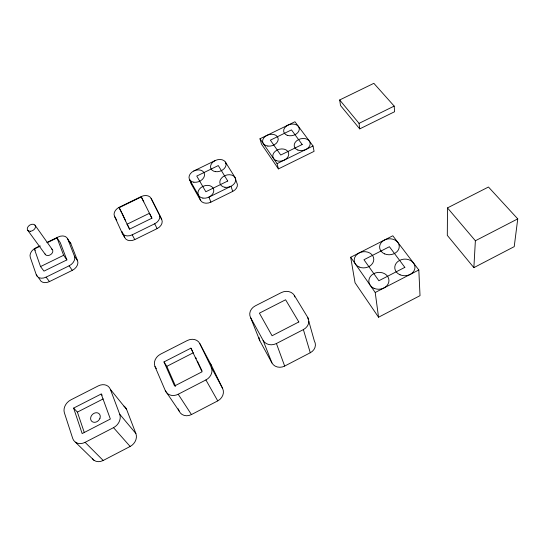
<?xml version="1.0" encoding="UTF-8"?>
<svg xmlns="http://www.w3.org/2000/svg" width="545" height="545" viewBox="0 0 545 545"><rect width="100%" height="100%" fill="white"/><g stroke="black" fill="none" stroke-linecap="round" stroke-linejoin="round"><path stroke-width="0.82" d="M447.486 207.904L447.309 235.365L473.864 267.643L514.221 246.647L517.75 218.879L488.463 187.017L447.486 207.904L475.376 240.761L473.864 267.643M92.371 458.679A10.369 8.55 -48.1 0 0 103.209 460.471L130.139 446.464A10.212 8.584 -46 0 0 135.882 433.534L126.61 409.424A9.946 8.236 -43.3 0 0 123.947 406.107M191.452 414.561L217.734 400.888A9.79 8.638 -34.7 0 0 222.646 388.51L211.576 365.675L199.817 343.609A10.048 8.502 -31.6 0 0 187.282 340.53L160.571 354.148A10.151 8.509 -35.1 0 0 154.971 366.526L165.346 390.717L179.155 411.08A9.899 8.638 -39 0 0 191.452 414.561L178.201 394.246A10.409 8.904 -37.2 0 1 165.346 390.717M308.395 319.826L307.714 317.388L294.293 295.329A9.83 8.352 -17 0 0 281.322 292.597L255.298 305.861A9.865 8.413 -21.1 0 0 250.618 317.646L259.863 340.809L271.941 362.936A9.606 8.563 -20.8 0 0 284.667 366.07L310.275 352.751A9.572 8.502 -15.4 0 0 314.336 340.938L308.852 321.448M378.55 317.231L420.025 295.656L418.819 269.973L392.809 235.774L350.687 257.247L355.047 282.753L378.55 317.231L375.219 292.488L350.687 257.247M85.095 442.336L113.517 427.655A10.743 8.856 -44.1 0 0 119.716 414.22L110.349 389.328A10.45 8.475 -41.6 0 0 98.243 385.915L70.864 399.867A10.6 8.454 -43.7 0 0 64.385 412.817L72.71 438.432A10.907 8.822 -46.2 0 0 85.095 442.336L103.209 460.471M178.201 394.246L205.908 379.94A10.294 8.904 -33.1 0 0 211.188 367.112L199.817 343.609M250.618 317.646L263.099 340.373A10.096 8.815 -20.6 0 0 276.424 343.52L303.381 329.596A10.062 8.74 -15.8 0 0 307.714 317.388M375.219 292.488L418.819 269.973M475.376 240.761L517.75 218.879M102.194 395.186L101.2 394.001L73.623 408.096L77.397 412.109L103.169 398.92M192.705 351.416L190.893 348.166L163.984 361.921L166.804 366.349L193.427 352.717M39.499 246.067L35.779 247.88A8.42 6.002 -33 0 0 30.261 257.254L36.317 274.891A8.597 6.233 -33.8 0 0 46.093 277.139L69.126 265.817A8.516 6.233 -32.2 0 0 74.467 256.177L67.723 238.983A8.345 6.002 -31.5 0 0 58.117 237.007L46.945 242.443M122.06 232.838A8.332 6.206 -27.5 0 0 132.19 234.834L154.691 223.777A8.277 6.193 -25.7 0 0 159.338 214.56L151.081 198.339A8.12 5.961 -25.4 0 0 141.141 196.595L119.301 207.223A8.175 5.975 -27.1 0 0 114.464 216.195L122.06 232.838L124.751 237.593A8.264 6.193 -27.6 0 0 134.806 239.589L157.117 228.614A8.209 6.172 -25.7 0 0 161.702 219.437L159.338 214.56M278.434 168.902L277.058 163.65L313.014 145.985L294.934 121.746L259.985 138.75L261.45 144.043L278.434 168.902L314.084 151.353L313.014 145.985M359.734 128.886L359.046 123.368L394.185 106.098L373.856 83.331L339.685 99.967L340.502 105.505L359.734 128.886L394.587 111.732L394.185 106.098M38.279 277.432L39.758 279.34A8.522 6.213 -33.9 0 0 49.472 281.588L72.301 270.354A8.441 6.213 -32.4 0 0 77.574 260.762L70.83 243.622L67.723 238.983M200.54 200.362L198.509 195.348L189.565 179.571L191.629 184.619L200.54 200.362A8.114 6.111 -21.1 0 0 210.895 202.141L232.735 191.39A8.086 6.077 -19.2 0 0 236.734 182.582L235.018 177.445L225.432 162.083L225.937 163.555M40.541 266.58L63.642 255.271L66.871 259.904L43.975 271.131L40.541 266.58L34.369 248.97L40.412 246.027M126.883 224.315L149.446 213.265L151.912 218.198L129.547 229.166L119.137 207.706L141.298 196.922L143.785 201.895M193.816 170.96L215.214 160.543M47.217 242.716L57.041 237.933L60.263 242.62L66.871 259.904M75.408 442.172L93.958 460.266M113.517 427.655L130.139 446.464M119.716 414.22L135.882 433.534M339.685 99.967L359.046 123.368M110.349 389.328L126.61 409.424M36.317 274.891L37.298 276.165M46.093 277.139L49.472 281.588M34.369 248.97L35.343 250.284M27.788 230.372L45.473 254.651M34.955 225.112L52.293 249.542M69.126 265.817L72.301 270.354M259.985 138.75L277.058 163.65M74.467 256.177L77.574 260.762M154.971 366.526L156.374 368.631M205.908 379.94L217.734 400.888M114.464 216.195L116.78 220.303M132.19 234.834L134.806 239.589M119.137 207.706L121.814 212.611M211.188 367.112L222.646 388.51M161.702 219.437L151.081 198.339M154.691 223.777L157.117 228.614M141.298 196.922L151.912 218.198M195.58 357.268L196.295 358.787M197.372 361.056L202.038 370.913M190.893 348.166L202.066 371.806L174.564 385.976L163.984 361.921M122.169 213.361L125.684 220.889M127.441 224.649L129.547 229.166M121.991 231.557L124.751 237.593M166.804 366.349L175.64 386.398M178.167 408.811L179.155 411.08M263.099 340.373L271.941 362.936M210.895 202.141L208.946 197.12L230.978 186.295L232.735 191.39M57.041 237.933L63.642 255.271M276.424 343.52L284.667 366.07M101.2 394.001L110.362 419.037L82.159 433.568L73.623 408.096M77.397 412.109L84.332 432.662M303.381 329.596L310.275 352.751M294.293 295.329L294.763 296.936M259.863 340.809A9.394 8.195 -21.3 0 1 258.984 337.369M210.356 363.903A9.565 8.27 -32.8 0 1 211.576 365.675M191.629 184.619A7.964 5.886 -21.2 0 1 191.118 183.168M68.738 241.312A8.277 5.988 -31.7 0 1 70.83 243.622M51.652 249.031A4.271 3.066 -32.5 0 1 50.903 254.433A4.271 3.066 -32.5 0 1 45.072 253.956M99.967 418.24L99.381 419.446A5.28 4.299 -44.2 0 1 93.175 422.137A5.28 4.299 -44.2 0 1 90.92 416.782L91.512 415.583A5.28 4.299 -44.2 0 1 97.698 412.912A5.28 4.299 -44.2 0 1 99.967 418.24M298.83 321.966L272.064 335.754L259.393 313.164L285.6 299.77L298.83 321.966M404.84 267.363L378.864 280.743L363.965 259.727L389.409 246.722L404.84 267.363M227.742 181.015L205.84 191.751L196.765 176.062L218.286 165.564L227.742 181.015M302.189 144.507L280.736 155.025L270.375 140.167L291.459 129.887L302.189 144.507M384.695 253.909A9.844 7.977 -4.7 0 0 399.274 246.347A9.844 7.977 -4.7 0 0 384.354 240.086A9.844 7.977 -4.7 0 0 384.695 253.909M400.091 274.816A10.11 8.318 -2.3 0 0 414.97 267.03A10.11 8.318 -2.3 0 0 399.546 260.415A10.11 8.318 -2.3 0 0 400.091 274.816M373.972 288.291A10.076 8.441 -4.7 0 0 388.96 280.45A10.076 8.441 -4.7 0 0 373.747 273.665A10.076 8.441 -4.7 0 0 373.972 288.291M359.107 267.002A9.824 8.086 -7.1 0 0 373.795 259.379A9.824 8.086 -7.1 0 0 359.08 252.969A9.824 8.086 -7.1 0 0 359.107 267.002M287.195 135.283A7.95 5.723 -14 0 0 299.3 129.322A7.95 5.723 -14 0 0 287.923 125.159A7.95 5.723 -14 0 0 287.195 135.283M297.89 150.066A8.107 5.934 -13.3 0 0 310.2 143.962A8.107 5.934 -13.3 0 0 298.517 139.595A8.107 5.934 -13.3 0 0 297.89 150.066M276.342 160.646A8.114 5.988 -14.9 0 0 288.727 154.501A8.114 5.988 -14.9 0 0 277.187 150.038A8.114 5.988 -14.9 0 0 276.342 160.646M267.847 146.074A7.957 5.77 -15.5 0 0 278.066 138.103A7.957 5.77 -15.5 0 0 265.252 136.427A7.957 5.77 -15.5 0 0 267.847 146.074M224.928 187.289A8.155 6.09 -19.2 0 0 235.61 178.923A8.155 6.09 -19.2 0 0 222.735 176.934A8.155 6.09 -19.2 0 0 224.928 187.289M215.473 171.648A8.005 5.866 -19.5 0 0 226.005 163.507A8.005 5.866 -19.5 0 0 213.422 161.654A8.005 5.866 -19.5 0 0 215.473 171.648M193.836 182.214A8.032 5.9 -21.2 0 0 204.491 173.998A8.032 5.9 -21.2 0 0 192.01 172.077A8.032 5.9 -21.2 0 0 193.836 182.214M202.903 198.108A8.182 6.124 -21.1 0 0 213.722 189.667A8.182 6.124 -21.1 0 0 200.941 187.603A8.182 6.124 -21.1 0 0 202.903 198.108M30.309 231.278A4.462 3.107 -31.8 0 0 35.37 225.807A4.462 3.107 -31.8 0 0 28.463 226.161A4.462 3.107 -31.8 0 0 30.309 231.278"/></g></svg>
